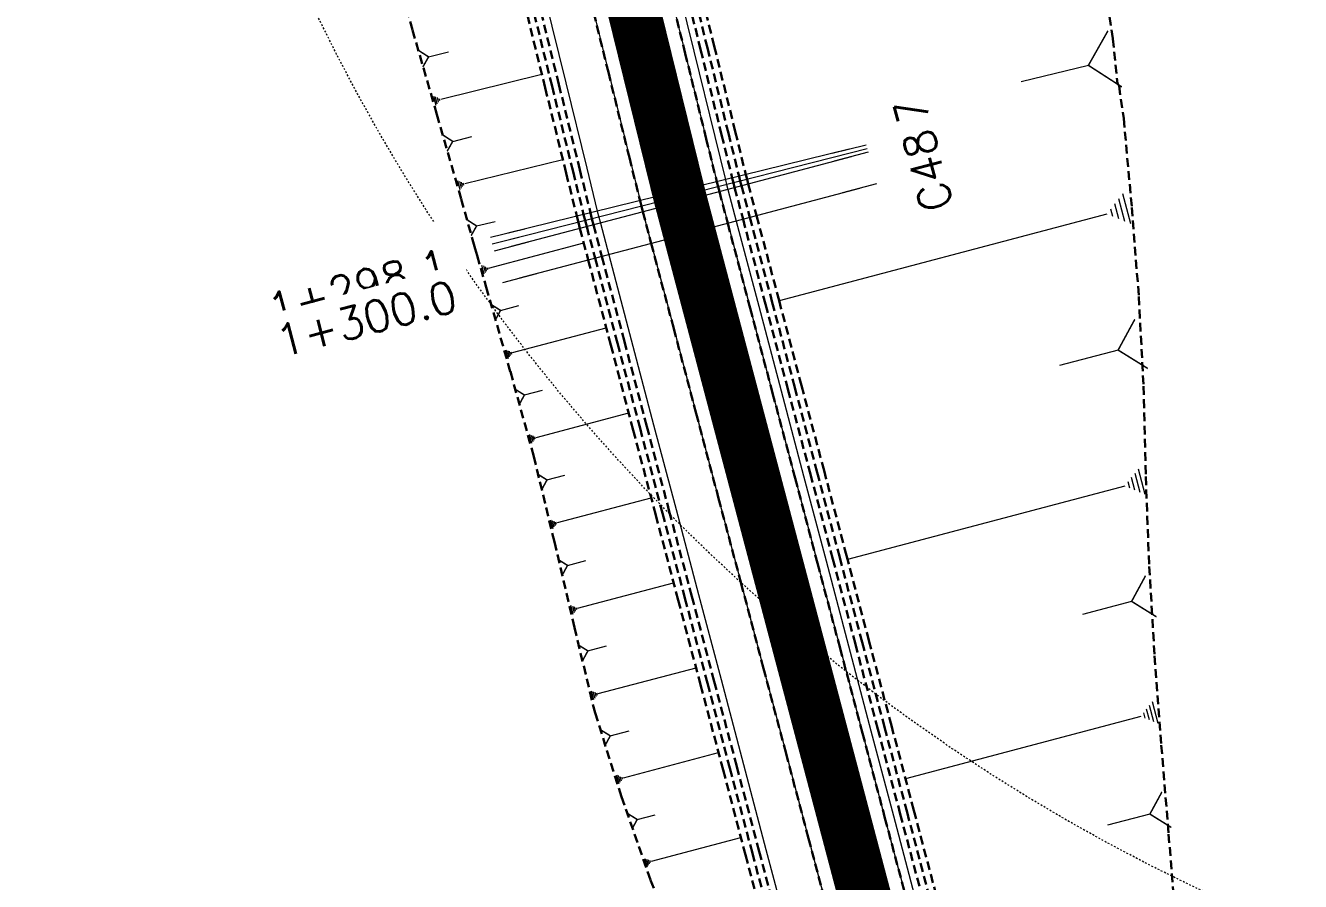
# Model space of a CAD drawing. Header units: metres. Extents: x 544752 to 548977, y 1840603 to 1844608.
# Drawn here: x 545443.6 to 545516.1, y 1843640.9 to 1843689.5 of the extents above; entities that cross this region are included whole.
import ezdxf

# ---------------------------------------------------------------- set-up
doc = ezdxf.new("R2010")
doc.units = ezdxf.units.M
doc.header["$MEASUREMENT"] = 0
for name, pattern in [('ACAD_ISO02W100', [15, 12, -3]), ('Anordnung Grundriss$0$GESTRICHELT', [0.75, 0.5, -0.25]), ('HIDDEN', [0.375, 0.25, -0.125])]:
    doc.linetypes.add(name, pattern=pattern)
doc.layers.add('C-ROAD', color=7, linetype='Continuous')
for name, color, linetype, lineweight in [('C-ROAD-CORR', 5, 'Continuous', 0), ('C-ROAD-SAMP', 150, 'HIDDEN', 0), ('C-ROAD-SAMP-TEXT', 11, 'Continuous', 0), ('C-ROAD-STAN', 11, 'Continuous', 0), ('C-TOPO-FEAT', 94, 'Continuous', 5), ('Đường', 5, 'ACAD_ISO02W100', 5)]:
    doc.layers.add(name, color=color, linetype=linetype, lineweight=lineweight)

# ---------------------------------------------------------------- blocks, each defined once
blk = doc.blocks.new('TB')
at = {"layer": 'Defpoints', "color": 5, "linetype": 'Anordnung Grundriss$0$GESTRICHELT', "lineweight": 5, "ltscale": 0.2}
blk.add_circle((-0.4049538253086098, -1.769394799566726e-07), 105.7280000291212, dxfattribs=at)
blk = doc.blocks.new('STA')
blk.add_circle((0, 0), 0.03600344113496039)
blk = doc.blocks.new('PI')
h = blk.add_hatch(color=256)
h.dxf.hatch_style = 1
h.paths.add_polyline_path([(0.01097384885793593, 0, 1), (-0.01097384885793593, 0, 1)])
at = {"xscale": 0.3048, "yscale": 0.3048, "zscale": 0.3048}
blk.add_blockref('STA', (0, 0), dxfattribs=at)

msp = doc.modelspace()

# ---------------------------------------------------------------- linework, layer by layer
at = {"layer": 'C-ROAD', "color": 3, "linetype": 'Continuous', "lineweight": 13}
for p, q in [((545480.7351465261, 1843680.115316042), (545480.8084396238, 1843679.817521395)), ((545480.8084396238, 1843679.817521395), (545480.88680694, 1843679.521021658))]:
    msp.add_line(p, q, dxfattribs=at)
at = {"layer": 'C-ROAD', "color": 1, "linetype": 'ACAD_ISO02W100', "lineweight": -3, "ltscale": 0.1, "const_width": 3, "flags": 128}
msp.add_lwpolyline([(545480.7351465261, 1843680.115316042, 0.004269034393142473), (545480.88680694, 1843679.521021658)], format="xyb", dxfattribs=at)
at = {"layer": 'C-ROAD-CORR', "color": 160, "linetype": 'Continuous'}
for p, q in [((545466.5256255828, 1843687.760670546, 707.1712053506037), (545467.6535345685, 1843688.038271047, 706.0096371353737)), ((545467.2147981595, 1843685.357835379, 706.8014810139889), (545472.9687539651, 1843686.773996646, 700.8758147945047)), ((545504.0520410795, 1843687.278301215, 720.5956400805715), (545500.2297046962, 1843686.337549336, 716.6592369603991)), ((545466.7998837528, 1843685.534324539, 707.1621935428602), (545466.9291925323, 1843685.008934513, 707.1621935428602)), ((545466.9036123544, 1843685.490202249, 707.0720154106424), (545467.0005939392, 1843685.09615973, 707.0720154106424)), ((545467.0073409561, 1843685.446079959, 706.9818372784246), (545467.071995346, 1843685.183384946, 706.9818372784246)), ((545467.1110695578, 1843685.401957669, 706.8916591462067), (545467.1433967528, 1843685.270610163, 706.8916591462067)), ((545467.8996850989, 1843682.953750233, 706.4361960082704), (545468.992852059, 1843683.222800042, 705.3104065953667)), ((545468.5825596341, 1843680.549078136, 706.0729955760003), (545474.1628057826, 1843681.922486052, 700.3262228832474)), ((545468.1801713296, 1843680.720239156, 706.4228183358491), (545468.3055763283, 1843680.210710449, 706.4228183358491)), ((545468.2807684058, 1843680.677448901, 706.3353626458869), (545468.3748221548, 1843680.295302371, 706.3353626458869)), ((545468.3813654819, 1843680.634658646, 706.2479069559247), (545468.4440679812, 1843680.379894292, 706.2479069559247)), ((545468.481962558, 1843680.591868391, 706.1604512659625), (545468.5133138077, 1843680.464486214, 706.1604512659625)), ((545505.7823808757, 1843678.542195487, 719.086413194551), (545505.5574309346, 1843679.393284965, 719.086413194551)), ((545506.1223148536, 1843678.404406432, 719.3798517694798), (545505.784889942, 1843679.681040648, 719.3798517694798)), ((545506.4622488316, 1843678.266617376, 719.6732903444087), (545506.0123489493, 1843679.968796331, 719.6732903444087)), ((545505.4424468977, 1843678.679984543, 718.7929746196222), (545505.3299719272, 1843679.105529282, 718.7929746196222)), ((545469.2571421921, 1843678.142027618, 705.7183791941645), (545470.3188023218, 1843678.403322978, 704.6250368432761)), ((545469.9380421981, 1843675.744334399, 705.3993980330473), (545475.3524503359, 1843677.175406952, 699.7990601741277)), ((545469.8393107173, 1843675.78435428, 705.4846252445035), (545469.8719782971, 1843675.660757744, 705.4846252445035)), ((545470.619447895, 1843673.339055149, 705.0802935472602), (545471.6558226331, 1843673.612977507, 704.0083299024415)), ((545471.3031815304, 1843670.934441742, 704.7587736404834), (545476.6298723127, 1843672.342329877, 699.249165334133)), ((545470.9146536952, 1843671.091927864, 705.09415951469), (545471.0432070605, 1843670.605551135, 705.09415951469)), ((545471.011785654, 1843671.052556333, 705.0103130461383), (545471.108200678, 1843670.687773787, 705.0103130461383)), ((545471.1089176128, 1843671.013184803, 704.9264665775867), (545471.1731942955, 1843670.769996439, 704.9264665775867)), ((545471.2060495716, 1843670.973813273, 704.842620109035), (545471.238187913, 1843670.852219091, 704.842620109035)), ((545505.7425442514, 1843671.082581827, 716.3011069649284), (545502.3992024092, 1843670.198909111, 712.8429554149711)), ((545471.9759341689, 1843668.52672369, 704.4486419930302), (545472.9970621336, 1843668.7966162, 703.3924486928274)), ((545472.6412354631, 1843666.116898927, 704.1462380446874), (545477.9074156564, 1843667.508793616, 698.699218249059)), ((545472.2571212588, 1843666.272596024, 704.4778139742966), (545472.3842142728, 1843665.791744478, 704.4778139742966)), ((545472.3531498099, 1843666.23367175, 704.3949199918943), (545472.4484695704, 1843665.87303309, 704.3949199918943)), ((545472.449178361, 1843666.194747476, 704.312026009492), (545472.5127248679, 1843665.954321703, 704.312026009492)), ((545472.545206912, 1843666.155823201, 704.2291320270897), (545472.5769801656, 1843666.035610315, 704.2291320270897)), ((545507.2770332752, 1843662.871629762, 714.8520701682629), (545506.8963300865, 1843664.312005681, 714.8520701682629)), ((545473.260762042, 1843663.695253344, 703.891139260514), (545474.2804778912, 1843663.964772621, 702.8364065677216)), ((545506.4140816198, 1843663.221419137, 714.1071510944852), (545506.3189058227, 1843663.581513116, 714.1071510944852)), ((545506.7017321717, 1843663.104822678, 714.3554574524111), (545506.5113805772, 1843663.825010638, 714.3554574524111)), ((545506.9893827235, 1843662.98822622, 714.603763810337), (545506.7038553319, 1843664.068508159, 714.603763810337)), ((545473.849209425, 1843661.2655819, 703.6681587859596), (545479.1848090425, 1843662.675824713, 698.1493357165388)), ((545506.126431068, 1843663.338015595, 713.8588447365593), (545490.3517513378, 1843659.168638146, 697.542465576018)), ((545473.4600317809, 1843661.423331415, 704.0041055895783), (545473.5888001504, 1843660.936141226, 704.0041055895783)), ((545473.5573261919, 1843661.383894037, 703.9201188886736), (545473.6539024691, 1843661.018501394, 703.9201188886736)), ((545473.654620603, 1843661.344456658, 703.836132187769), (545473.7190047877, 1843661.100861563, 703.836132187769)), ((545473.751915014, 1843661.305019279, 703.7521454868643), (545473.7841071064, 1843661.183221732, 703.7521454868643)), ((545474.4290901672, 1843658.833896403, 703.454001805688), (545475.4698272418, 1843659.108971762, 702.3775260224344)), ((545475.0031424137, 1843656.400840603, 703.2458480765731), (545480.461990163, 1843657.84365891, 697.5995445585523)), ((545474.6049750737, 1843656.562234007, 703.5895549856868), (545474.7367178908, 1843656.063790109, 703.5895549856868)), ((545474.7045169087, 1843656.521885656, 703.5036282584084), (545474.8033240215, 1843656.148052733, 703.5036282584084)), ((545474.8040587438, 1843656.481537305, 703.41770153113), (545474.8699301522, 1843656.232315356, 703.41770153113)), ((545474.9036005787, 1843656.441188954, 703.3317748038515), (545474.936536283, 1843656.316577979, 703.3317748038515)), ((545506.5096022032, 1843656.785729259, 711.84737448216), (545503.7093746806, 1843656.04560612, 708.9509876918498)), ((545475.5869844133, 1843653.970091526, 703.027610305664), (545476.6507409718, 1843654.251251124, 701.9273245541192)), ((545476.1775099323, 1843651.540917262, 702.8024881030364), (545481.7393153275, 1843653.010948121, 697.0496913935414)), ((545475.7718328804, 1843651.705354657, 703.152677562295), (545475.9060604583, 1843651.197509763, 703.152677562295)), ((545475.8732521434, 1843651.664245308, 703.0651301974804), (545475.9739228268, 1843651.283361638, 703.0651301974804)), ((545475.9746714064, 1843651.623135959, 702.9775828326657), (545476.0417851952, 1843651.369213512, 702.9775828326657)), ((545476.0760906694, 1843651.582026611, 702.890035467851), (545476.1096475638, 1843651.455065387, 702.890035467851)), ((545507.281889105, 1843650.140215326, 710.1848156174266), (545507.2010987494, 1843650.445882539, 710.1848156174266)), ((545507.5260624246, 1843650.041241956, 710.3955914610593), (545507.3644817135, 1843650.652576382, 710.3955914610593)), ((545507.7702357443, 1843649.942268587, 710.6063673046921), (545507.5278646776, 1843650.859270226, 710.6063673046921)), ((545508.014409064, 1843649.843295218, 710.8171431483248), (545507.6912476417, 1843651.065964069, 710.8171431483248)), ((545507.0377157853, 1843650.239188695, 709.9740397737938), (545493.6473158939, 1843646.699995995, 696.1238161576982)), ((545476.860979785, 1843649.137763896, 702.4810128197531), (545477.9253185547, 1843649.419077376, 701.3801248639163)), ((545477.6080243853, 1843646.752409054, 702.0936311757581), (545483.0157230997, 1843648.181708251, 696.5002331406016)), ((545477.2135878461, 1843646.912290212, 702.4341175743342), (545477.344096242, 1843646.4185167, 702.4341175743342)), ((545477.3121969809, 1843646.872319922, 702.3489959746902), (545477.4100782778, 1843646.501989789, 702.3489959746902)), ((545477.4108061157, 1843646.832349633, 702.2638743750462), (545477.4760603136, 1843646.585462877, 702.2638743750462)), ((545477.5094152505, 1843646.792379343, 702.1787527754021), (545477.5420423495, 1843646.668935966, 702.1787527754021)), ((545478.39133784, 1843644.379298944, 701.6683385918622), (545479.4065074105, 1843644.647616602, 700.6183082960342)), ((545507.5492146678, 1843644.685778577, 708.4445043059583), (545505.1382382379, 1843644.048537699, 705.9507354150954)), ((545479.1997029709, 1843642.014646535, 701.2168601077381), (545484.2901177424, 1843643.360084979, 695.9516414842246)), ((545478.8284090639, 1843642.165147044, 701.5373692714991), (545478.9512601879, 1843641.700344526, 701.5373692714991)), ((545478.9212325406, 1843642.127521917, 701.4572419805588), (545479.0133708837, 1843641.778920028, 701.4572419805588)), ((545479.0140560174, 1843642.089896789, 701.3771146896186), (545479.0754815794, 1843641.857495531, 701.3771146896186)), ((545479.1068794942, 1843642.052271662, 701.2969873986783), (545479.1375922752, 1843641.936071032, 701.2969873986783))]:
    msp.add_line(p, q, dxfattribs=at)
at = {"layer": 'C-ROAD-CORR', "color": 5, "linetype": 'Anordnung Grundriss$0$GESTRICHELT', "lineweight": 30, "extrusion": (-0.6866166635181925, -0.16898981445483, 0.7071067811792413), "const_width": 0.1, "elevation": -685607.005157364}
msp.add_lwpolyline([(-1659894.905050608, 686628.2768295294), (-1659893.258381242, 686626.0812703748), (-1659891.611711876, 686628.2768295293)], dxfattribs=at)
at = {"layer": 'C-ROAD-CORR', "color": 5, "linetype": 'Anordnung Grundriss$0$GESTRICHELT', "lineweight": 30, "extrusion": (-0.6866166635295975, -0.1689898143966187, -0.7071067811820785), "const_width": 0.1, "elevation": -686590.9039279125}
msp.add_lwpolyline([(-1659902.209300111, -685590.1649360962), (-1659902.695205323, -685590.8128097134), (-1659903.181110537, -685590.1649360962)], dxfattribs=at)
at = {"layer": 'C-ROAD-CORR', "color": 5, "linetype": 'Anordnung Grundriss$0$GESTRICHELT', "lineweight": 30, "extrusion": (-0.6866166634778813, -0.1689898145154943, -0.7071067812038865), "const_width": 0.1, "elevation": -686590.5155203869}
msp.add_lwpolyline([(-1659897.228080132, -685590.8359869727), (-1659897.699018417, -685591.4639046876), (-1659898.169956703, -685590.8359869729)], dxfattribs=at)
at = {"layer": 'C-ROAD-CORR', "color": 5, "linetype": 'Anordnung Grundriss$0$GESTRICHELT', "lineweight": 30, "extrusion": (-0.6836310248998869, -0.1806892961850451, -0.7071067812137594), "const_width": 0.1, "elevation": -706531.2437118149}
msp.add_lwpolyline([(-1643077.546299448, -705533.5117564815), (-1643077.994721431, -705534.1096524595), (-1643078.443143415, -705533.5117564816)], dxfattribs=at)
at = {"layer": 'C-ROAD-CORR', "color": 5, "linetype": 'Anordnung Grundriss$0$GESTRICHELT', "lineweight": 30, "extrusion": (-0.6836310249170194, -0.1806892962424231, 0.7071067811825336), "const_width": 0.1, "elevation": -705549.7789177594}
msp.add_lwpolyline([(-1643068.284579188, 706564.7104606146), (-1643066.837971193, 706562.7816499564), (-1643065.391363199, 706564.7104606148)], dxfattribs=at)
at = {"layer": 'C-ROAD-CORR', "color": 5, "linetype": 'Anordnung Grundriss$0$GESTRICHELT', "lineweight": 30, "extrusion": (-0.6836310249665496, -0.1806892962006271, -0.7071067811453282), "const_width": 0.1, "elevation": -706530.8549310777}
msp.add_lwpolyline([(-1643072.553708563, -705534.0249253159), (-1643072.995533524, -705534.6140252629), (-1643073.437358484, -705534.024925316)], dxfattribs=at)
at = {"layer": 'C-ROAD-CORR', "color": 5, "linetype": 'Anordnung Grundriss$0$GESTRICHELT', "lineweight": 30, "extrusion": (-0.6836310249759548, -0.180689296134476, -0.707106781153139), "const_width": 0.1, "elevation": -706530.4659535099}
msp.add_lwpolyline([(-1643067.555030198, -705534.4252059363), (-1643067.996244159, -705535.0134912182), (-1643068.437458121, -705534.4252059363)], dxfattribs=at)
at = {"layer": 'C-ROAD-CORR', "color": 5, "linetype": 'Anordnung Grundriss$0$GESTRICHELT', "lineweight": 30, "extrusion": (-0.6836310249043185, -0.1806892961683904, -0.7071067812137307), "const_width": 0.1, "elevation": -706530.0771843345}
msp.add_lwpolyline([(-1643062.54735464, -705534.6426361008), (-1643062.997664134, -705535.2430487591), (-1643063.447973628, -705534.6426361008)], dxfattribs=at)
at = {"layer": 'C-ROAD-CORR', "color": 5, "linetype": 'Anordnung Grundriss$0$GESTRICHELT', "lineweight": 30, "extrusion": (-0.6836310248925382, -0.1806892962659235, 0.707106781200197), "const_width": 0.1, "elevation": -705550.8693085443}
msp.add_lwpolyline([(-1643054.031332108, 706559.1890291724), (-1643052.81972058, 706557.5735471346), (-1643051.608109052, 706559.1890291724)], dxfattribs=at)
at = {"layer": 'C-ROAD-CORR', "color": 5, "linetype": 'Anordnung Grundriss$0$GESTRICHELT', "lineweight": 30, "extrusion": (-0.6836310249539006, -0.1806892962100076, -0.7071067811551601), "const_width": 0.1, "elevation": -706529.6885186959}
msp.add_lwpolyline([(-1643057.539147233, -705534.8435819482), (-1643057.999416871, -705535.4572747996), (-1643058.45968651, -705534.8435819482)], dxfattribs=at)
at = {"layer": 'C-ROAD-CORR', "color": 5, "linetype": 'Anordnung Grundriss$0$GESTRICHELT', "lineweight": 30, "extrusion": (-0.6836310248519638, -0.1806892963000633, -0.7071067812307005), "const_width": 0.1, "elevation": -706529.29991927}
msp.add_lwpolyline([(-1643052.541291771, -705535.2278030674), (-1643053.001813323, -705535.8418318032), (-1643053.462334873, -705535.2278030673)], dxfattribs=at)
at = {"layer": 'C-ROAD-CORR', "color": 5, "linetype": 'Anordnung Grundriss$0$GESTRICHELT', "lineweight": 30, "extrusion": (-0.6836310249219054, -0.1806892962281988, 0.7071067811814448), "const_width": 0.1, "elevation": -705551.7998273646}
msp.add_lwpolyline([(-1643041.899080677, 706555.0825621563), (-1643040.855891575, 706553.6916433529), (-1643039.812702472, 706555.0825621563)], dxfattribs=at)
at = {"layer": 'C-ROAD-CORR', "color": 5, "linetype": 'Anordnung Grundriss$0$GESTRICHELT', "lineweight": 30, "extrusion": (-0.6836310249124193, -0.1806892962643282, -0.7071067811813836), "const_width": 0.1, "elevation": -706528.9116354348}
msp.add_lwpolyline([(-1643047.571094499, -705536.0170819142), (-1643048.010341362, -705536.602744398), (-1643048.449588225, -705536.0170819142)], dxfattribs=at)
at = {"layer": 'C-ROAD-CORR', "color": 1, "linetype": 'Anordnung Grundriss$0$GESTRICHELT', "lineweight": 30}
for points in [[(545504.6693316743, 1843693.754157544, 723.4181677046147), (545505.4371637838, 1843688.79392532, 722.4283156053674), (545505.707929172, 1843686.261607167, 721.8084408046219), (545505.7500255826, 1843686.182466704, 721.7962986193684), (545505.7930790625, 1843686.103953997, 721.7844969968429), (545506.0601303127, 1843684.247558435, 721.3633809574611), (545506.5206114396, 1843679.197568353, 719.9681338392384), (545506.9193609444, 1843674.131262097, 718.5090352468654), (545507.1871953874, 1843669.030353914, 716.9145259951996), (545507.3177158965, 1843663.893152531, 715.1779874757818), (545507.512048314, 1843658.772817159, 713.5074521532391), (545507.81820463, 1843653.682037762, 711.952580740083), (545508.1991470197, 1843648.611024939, 710.4750635398099), (545508.6138002891, 1843643.548922179, 709.0324148443623), (545509.0227718357, 1843638.485317692, 707.583889316894)], [(545471.9645644564, 1843690.854084267, 701.3380178775235), (545473.1595028938, 1843685.998971279, 700.7880178775274), (545474.3544413312, 1843681.14385829, 700.2380178775313), (545474.9575620699, 1843678.693339301, 699.9604166255663), (545475.0444750439, 1843678.346591704, 699.926682482558), (545475.1343453508, 1843678.000598801, 699.8929483395498), (545475.610404875, 1843676.199445843, 699.6880178775353), (545476.8880711416, 1843671.365444507, 699.1380178775393), (545478.1657374082, 1843666.531443172, 698.5880178775432), (545479.4434036748, 1843661.697441836, 698.0380178775472), (545480.7210699414, 1843656.863440501, 697.4880178775511), (545481.998736208, 1843652.029439165, 696.938017877555), (545483.2764024746, 1843647.19543783, 696.3880178775589), (545484.5540687412, 1843642.361436495, 695.838017877563), (545485.8317350078, 1843637.527435159, 695.2880178775669)]]:
    msp.add_polyline3d(points, dxfattribs=at)
at = {"layer": 'C-ROAD-CORR', "color": 11, "linetype": 'Anordnung Grundriss$0$GESTRICHELT', "lineweight": 30}
msp.add_polyline3d([(545504.6693316743, 1843693.754157544, 723.4181677046147), (545505.4371637838, 1843688.79392532, 722.4283156053674), (545505.707929172, 1843686.261607167, 721.8084408046219), (545505.7500255826, 1843686.182466704, 721.7962986193684), (545505.7930790625, 1843686.103953997, 721.7844969968429), (545506.0601303127, 1843684.247558435, 721.3633809574611), (545506.5206114396, 1843679.197568353, 719.9681338392384), (545506.9193609444, 1843674.131262097, 718.5090352468654), (545507.1871953874, 1843669.030353914, 716.9145259951996), (545507.3177158965, 1843663.893152531, 715.1779874757818), (545507.512048314, 1843658.772817159, 713.5074521532391), (545507.81820463, 1843653.682037762, 711.952580740083), (545508.1991470197, 1843648.611024939, 710.4750635398099), (545508.6138002891, 1843643.548922179, 709.0324148443623), (545509.0227718357, 1843638.485317692, 707.583889316894)], dxfattribs=at)
at = {"layer": 'C-ROAD-CORR', "color": 5, "linetype": 'Anordnung Grundriss$0$GESTRICHELT', "lineweight": 30}
msp.add_polyline3d([(545475.5573480679, 1843691.738338711, 701.4380178775235), (545476.7522865053, 1843686.883225722, 700.8880178775274), (545477.9472249427, 1843682.028112734, 700.3380178775313), (545478.5503456814, 1843679.577593745, 700.0604166255663), (545478.6295780159, 1843679.261488791, 700.026682482558), (545478.711506339, 1843678.946071838, 699.9929483395498), (545479.1875658632, 1843677.14491888, 699.7880178775354), (545480.4652321298, 1843672.310917544, 699.2380178775393), (545481.7428983964, 1843667.476916209, 698.6880178775432), (545483.020564663, 1843662.642914874, 698.1380178775472), (545484.2982309296, 1843657.808913538, 697.5880178775511), (545485.5758971962, 1843652.974912203, 697.038017877555), (545486.8535634628, 1843648.140910867, 696.488017877559), (545488.1312297294, 1843643.306909532, 695.938017877563), (545489.408895996, 1843638.472908196, 695.3880178775669)], dxfattribs=at)
at = {"layer": 'C-ROAD-CORR', "color": 160, "linetype": 'Anordnung Grundriss$0$GESTRICHELT', "lineweight": 30}
msp.add_polyline3d([(545475.5573480679, 1843691.738338711, 701.2880178775235), (545476.7522865053, 1843686.883225722, 700.7380178775275), (545477.9472249427, 1843682.028112734, 700.1880178775314), (545478.5503456814, 1843679.577593745, 699.9104166255663), (545478.6295780159, 1843679.261488791, 699.8766824825581), (545478.711506339, 1843678.946071838, 699.8429483395498), (545479.1875658632, 1843677.14491888, 699.6380178775354), (545480.4652321298, 1843672.310917544, 699.0880178775393), (545481.7428983964, 1843667.476916209, 698.5380178775432), (545483.020564663, 1843662.642914874, 697.9880178775472), (545484.2982309296, 1843657.808913538, 697.4380178775511), (545485.5758971962, 1843652.974912203, 696.8880178775551), (545486.8535634628, 1843648.140910867, 696.338017877559), (545488.1312297294, 1843643.306909532, 695.788017877563), (545489.408895996, 1843638.472908196, 695.2380178775669)], dxfattribs=at)
at = {"layer": 'C-ROAD-CORR', "color": 150, "linetype": 'Anordnung Grundriss$0$GESTRICHELT', "lineweight": 30}
msp.add_polyline3d([(545477.7421489126, 1843692.276061008, 701.5055178775235), (545478.9370873501, 1843687.420948019, 700.9555178775274), (545480.1320257875, 1843682.565835031, 700.4055178775313), (545480.7351465261, 1843680.115316042, 700.1279166255663), (545480.8097082016, 1843679.817845128, 700.094182482558), (545480.88680694, 1843679.521021658, 700.0604483395498), (545481.3628664642, 1843677.7198687, 699.8555178775354), (545482.6405327307, 1843672.885867364, 699.3055178775393), (545483.9181989974, 1843668.051866029, 698.7555178775432), (545485.1958652639, 1843663.217864694, 698.2055178775472), (545486.4735315306, 1843658.383863358, 697.6555178775511), (545487.7511977971, 1843653.549862023, 697.105517877555), (545489.0288640638, 1843648.715860687, 696.5555178775589), (545490.3065303303, 1843643.881859352, 696.005517877563), (545491.584196597, 1843639.047858016, 695.4555178775669)], dxfattribs=at)
msp.add_polyline3d([(545477.7421489126, 1843692.276061008, 701.5055178775235), (545478.9370873501, 1843687.420948019, 700.9555178775274), (545480.1320257875, 1843682.565835031, 700.4055178775313), (545480.7351465261, 1843680.115316042, 700.1279166255663), (545480.8097082016, 1843679.817845128, 700.094182482558), (545480.88680694, 1843679.521021658, 700.0604483395498), (545481.3628664642, 1843677.7198687, 699.8555178775354), (545482.6405327307, 1843672.885867364, 699.3055178775393), (545483.9181989974, 1843668.051866029, 698.7555178775432), (545485.1958652639, 1843663.217864694, 698.2055178775472), (545486.4735315306, 1843658.383863358, 697.6555178775511), (545487.7511977971, 1843653.549862023, 697.105517877555), (545489.0288640638, 1843648.715860687, 696.5555178775589), (545490.3065303303, 1843643.881859352, 696.005517877563), (545491.584196597, 1843639.047858016, 695.4555178775669)], dxfattribs=at)
at = {"layer": 'C-ROAD-CORR', "color": 92, "linetype": 'Anordnung Grundriss$0$GESTRICHELT', "lineweight": 30}
for points in [[(545472.7413825345, 1843691.045274417, 700.9380178775235), (545473.9363209719, 1843686.190161428, 700.3880178775274), (545475.1312594094, 1843681.33504844, 699.8380178775313), (545475.734380148, 1843678.884529451, 699.5604166255663), (545475.8196324433, 1843678.544407291, 699.526682482558), (545475.9077855644, 1843678.205025404, 699.4929483395498), (545476.3838450887, 1843676.403872445, 699.2880178775354), (545477.6615113552, 1843671.56987111, 698.7380178775393), (545478.9391776219, 1843666.735869775, 698.1880178775432), (545480.2168438884, 1843661.901868439, 697.6380178775472), (545481.494510155, 1843657.067867104, 697.0880178775511), (545482.7721764216, 1843652.233865768, 696.538017877555), (545484.0498426883, 1843647.399864433, 695.988017877559), (545485.3275089548, 1843642.565863097, 695.438017877563), (545486.6051752215, 1843637.731861762, 694.8880178775669)], [(545472.3529734955, 1843690.949679342, 700.9380178775235), (545473.5479119329, 1843686.094566353, 700.3880178775274), (545474.7428503704, 1843681.239453365, 699.8380178775313), (545475.345971109, 1843678.788934376, 699.5604166255663), (545475.4320537436, 1843678.445499497, 699.526682482558), (545475.5210654576, 1843678.102812102, 699.4929483395498), (545475.9971249818, 1843676.301659144, 699.2880178775354), (545477.2747912484, 1843671.467657808, 698.7380178775393), (545478.552457515, 1843666.633656473, 698.1880178775432), (545479.8301237816, 1843661.799655138, 697.6380178775472), (545481.1077900482, 1843656.965653802, 697.0880178775511), (545482.3854563148, 1843652.131652467, 696.538017877555), (545483.6631225814, 1843647.297651131, 695.988017877559), (545484.940788848, 1843642.463649796, 695.438017877563), (545486.2184551146, 1843637.62964846, 694.8880178775669)]]:
    msp.add_polyline3d(points, dxfattribs=at)
at = {"layer": 'C-ROAD-SAMP', "color": 1, "linetype": 'Continuous', "lineweight": 13}
for points in [[(545490.445372503, 1843682.505192916), (545480.7351465261, 1843680.115316042), (545471.0249205492, 1843677.725439167)], [(545490.4991756933, 1843682.290539959), (545480.8097082014, 1843679.817845128), (545471.1202407096, 1843677.345150298)], [(545490.5548096106, 1843682.076354192), (545480.8868069397, 1843679.521021658), (545471.2188042689, 1843676.965689125)], [(545491.030869135, 1843680.275201234), (545481.3628664642, 1843677.7198687), (545471.6948637933, 1843675.164536167)]]:
    msp.add_lwpolyline(points, dxfattribs=at)
at = {"layer": 'C-ROAD-SAMP-TEXT', "color": 4, "linetype": 'Continuous', "lineweight": 9}
for p, q in [((545491.4163951008, 1843682.744180604), (545489.4743499054, 1843682.266205229)), ((545491.4681224425, 1843682.537809442), (545489.5302289441, 1843682.043270476)), ((545491.5216098777, 1843682.331887445), (545489.5880093435, 1843681.820820938))]:
    msp.add_line(p, q, dxfattribs=at)
at = {"layer": 'C-ROAD-SAMP-TEXT', "color": 1, "linetype": 'Continuous', "lineweight": -3}
for p, q in [((545479.7641239284, 1843679.876328354), (545481.7061691238, 1843680.354303729)), ((545479.8407614522, 1843679.570575645), (545481.7786549506, 1843680.065114611)), ((545479.9200066726, 1843679.265488405), (545481.8536072068, 1843679.776554912)), ((545480.3960661971, 1843677.464335447), (545482.3296667313, 1843677.975401954))]:
    msp.add_line(p, q, dxfattribs=at)
at = {"layer": 'C-ROAD-SAMP-TEXT', "color": 4, "linetype": 'Continuous', "lineweight": 5}
for p, q in [((545471.995943147, 1843677.964426854), (545470.0538979516, 1843677.486451479)), ((545472.0891874589, 1843677.592419781), (545470.1512939605, 1843677.097880815)), ((545472.185604536, 1843677.221222378), (545470.2520040018, 1843676.710155872)), ((545472.6616640604, 1843675.42006942), (545470.7280635262, 1843674.909002914))]:
    msp.add_line(p, q, dxfattribs=at)
at = {"layer": 'C-TOPO-FEAT', "color": 94, "linetype": 'Continuous', "lineweight": 0, "ltscale": 2}
for points in [[(545475.5573480679, 1843691.738338711, 700.9880178775235), (545476.7522865053, 1843686.883225722, 700.4380178775274), (545477.9472249427, 1843682.028112734, 699.8880178775313), (545478.5503456814, 1843679.577593745, 699.6104166255662), (545478.6295780159, 1843679.261488791, 699.576682482558), (545478.711506339, 1843678.946071838, 699.5429483395498), (545479.1875658632, 1843677.14491888, 699.3380178775353), (545480.4652321298, 1843672.310917544, 698.7880178775392), (545481.7428983964, 1843667.476916209, 698.2380178775431), (545483.020564663, 1843662.642914874, 697.6880178775472), (545484.2982309296, 1843657.808913538, 697.1380178775511), (545485.5758971962, 1843652.974912203, 696.588017877555), (545486.8535634628, 1843648.140910867, 696.0380178775589), (545488.1312297294, 1843643.306909532, 695.4880178775629), (545489.408895996, 1843638.472908196, 694.9380178775668)], [(545477.7421489126, 1843692.276061008, 701.3555178775235), (545478.9370873501, 1843687.420948019, 700.8055178775274), (545480.1320257875, 1843682.565835031, 700.2555178775314), (545480.7351465261, 1843680.115316042, 699.9779166255663), (545480.8097082016, 1843679.817845128, 699.9441824825581), (545480.88680694, 1843679.521021658, 699.9104483395498), (545481.3628664642, 1843677.7198687, 699.7055178775354), (545482.6405327307, 1843672.885867364, 699.1555178775393), (545483.9181989974, 1843668.051866029, 698.6055178775432), (545485.1958652639, 1843663.217864694, 698.0555178775472), (545486.4735315306, 1843658.383863358, 697.5055178775511), (545487.7511977971, 1843653.549862023, 696.955517877555), (545489.0288640638, 1843648.715860687, 696.405517877559), (545490.3065303303, 1843643.881859352, 695.855517877563), (545491.584196597, 1843639.047858016, 695.3055178775669)], [(545477.7421489126, 1843692.276061008, 701.3555178775235), (545478.9370873501, 1843687.420948019, 700.8055178775274), (545480.1320257875, 1843682.565835031, 700.2555178775314), (545480.7351465261, 1843680.115316042, 699.9779166255663), (545480.8097082016, 1843679.817845128, 699.9441824825581), (545480.88680694, 1843679.521021658, 699.9104483395498), (545481.3628664642, 1843677.7198687, 699.7055178775354), (545482.6405327307, 1843672.885867364, 699.1555178775393), (545483.9181989974, 1843668.051866029, 698.6055178775432), (545485.1958652639, 1843663.217864694, 698.0555178775472), (545486.4735315306, 1843658.383863358, 697.5055178775511), (545487.7511977971, 1843653.549862023, 696.955517877555), (545489.0288640638, 1843648.715860687, 696.405517877559), (545490.3065303303, 1843643.881859352, 695.855517877563), (545491.584196597, 1843639.047858016, 695.3055178775669)], [(545477.7421489126, 1843692.276061008, 701.0555178775235), (545478.9370873501, 1843687.420948019, 700.5055178775274), (545480.1320257875, 1843682.565835031, 699.9555178775313), (545480.7351465261, 1843680.115316042, 699.6779166255662), (545480.8097082016, 1843679.817845128, 699.644182482558), (545480.88680694, 1843679.521021658, 699.6104483395497), (545481.3628664642, 1843677.7198687, 699.4055178775353), (545482.6405327307, 1843672.885867364, 698.8555178775392), (545483.9181989974, 1843668.051866029, 698.3055178775431), (545485.1958652639, 1843663.217864694, 697.7555178775472), (545486.4735315306, 1843658.383863358, 697.2055178775511), (545487.7511977971, 1843653.549862023, 696.655517877555), (545489.0288640638, 1843648.715860687, 696.1055178775589), (545490.3065303303, 1843643.881859352, 695.5555178775629), (545491.584196597, 1843639.047858016, 695.0055178775668)], [(545477.7421489126, 1843692.276061008, 701.0555178775235), (545478.9370873501, 1843687.420948019, 700.5055178775274), (545480.1320257875, 1843682.565835031, 699.9555178775313), (545480.7351465261, 1843680.115316042, 699.6779166255662), (545480.8097082016, 1843679.817845128, 699.644182482558), (545480.88680694, 1843679.521021658, 699.6104483395497), (545481.3628664642, 1843677.7198687, 699.4055178775353), (545482.6405327307, 1843672.885867364, 698.8555178775392), (545483.9181989974, 1843668.051866029, 698.3055178775431), (545485.1958652639, 1843663.217864694, 697.7555178775472), (545486.4735315306, 1843658.383863358, 697.2055178775511), (545487.7511977971, 1843653.549862023, 696.655517877555), (545489.0288640638, 1843648.715860687, 696.1055178775589), (545490.3065303303, 1843643.881859352, 695.5555178775629), (545491.584196597, 1843639.047858016, 695.0055178775668)], [(545473.1297915736, 1843691.140869492, 701.3380178775235), (545474.324730011, 1843686.285756503, 700.7880178775274), (545475.5196684485, 1843681.430643515, 700.2380178775313), (545476.1227891871, 1843678.980124526, 699.9604166255663), (545476.207211143, 1843678.643315084, 699.926682482558), (545476.2945056712, 1843678.307238705, 699.8929483395498), (545476.7705651955, 1843676.506085747, 699.6880178775353), (545478.048231462, 1843671.672084411, 699.1380178775393), (545479.3258977287, 1843666.838083076, 698.5880178775432), (545480.6035639952, 1843662.00408174, 698.0380178775472), (545481.8812302619, 1843657.170080405, 697.4880178775511), (545483.1588965284, 1843652.336079069, 696.938017877555), (545484.4365627951, 1843647.502077734, 696.3880178775589), (545485.7142290616, 1843642.668076399, 695.838017877563), (545486.9918953283, 1843637.834075063, 695.2880178775669)]]:
    msp.add_polyline3d(points, dxfattribs=at)

# ---------------------------------------------------------------- block references
at = {"layer": 'C-ROAD-STAN', "color": 3, "linetype": 'Continuous', "lineweight": -3, "xscale": 45.56286554269575, "yscale": 45.56286554269575, "zscale": 45.56286554269575, "rotation": 334.5}
msp.add_blockref('PI', (545480.808439623, 1843679.817521398), dxfattribs=at)
at = {"layer": 'Đường', "rotation": 340.3922441258827}
msp.add_blockref('TB', (545555.8292185961, 1843735.92075559), dxfattribs=at)

# ---------------------------------------------------------------- next in the draw order: texts
at = {"layer": 'C-ROAD-SAMP-TEXT', "color": 1, "linetype": 'Continuous', "lineweight": 13, "insert": (545494.3294628938, 1843683.461143666), "char_height": 1.8, "width": 4.761428571428572, "attachment_point": 5, "rotation": 103.82680057055728, "bg_fill": 3, "box_fill_scale": 1.416666666666667, "bg_fill_color": 256, "bg_fill_true_color": 13158600, "bg_fill_transparency": 0}
msp.add_mtext('{\\Fsimplex.shx|c0;C45}', dxfattribs=at)
at = {"layer": 'C-ROAD-SAMP-TEXT', "color": 1, "linetype": 'Continuous', "lineweight": -3, "insert": (545462.28571717, 1843675.574549979), "char_height": 1.8, "width": 10.908, "attachment_point": 5, "rotation": 13.826800570557284, "bg_fill": 3, "box_fill_scale": 1.416666666666667, "bg_fill_color": 256, "bg_fill_true_color": 13158600, "bg_fill_transparency": 0}
msp.add_mtext('{\\Fsimplex.shx|c0;1+297.5}', dxfattribs=at)

# ---------------------------------------------------------------- next in the draw order: linework, layer by layer
at = {"layer": 'C-ROAD', "color": 1, "linetype": 'ACAD_ISO02W100', "lineweight": 60, "ltscale": 0.1, "const_width": 3, "flags": 128}
msp.add_lwpolyline([(545445.1017933292, 1843824.895959551), (545480.7351465261, 1843680.115316042)], dxfattribs=at)

# ---------------------------------------------------------------- next in the draw order: texts
at = {"layer": 'C-ROAD-SAMP-TEXT', "color": 1, "linetype": 'Continuous', "lineweight": 13, "insert": (545494.3749626899, 1843683.279617891), "char_height": 1.8, "width": 4.674857142857143, "attachment_point": 5, "rotation": 104.31599288771349, "bg_fill": 3, "box_fill_scale": 1.416666666666667, "bg_fill_color": 256, "bg_fill_true_color": 13158600, "bg_fill_transparency": 0}
msp.add_mtext('{\\Fsimplex.shx|c0;C46}', dxfattribs=at)
at = {"layer": 'C-ROAD-SAMP-TEXT', "color": 1, "linetype": 'Continuous', "lineweight": -3, "insert": (545462.399719967, 1843675.11972495), "char_height": 1.8, "width": 10.908, "attachment_point": 5, "rotation": 14.315992887713483, "bg_fill": 3, "box_fill_scale": 1.416666666666667, "bg_fill_color": 256, "bg_fill_true_color": 13158600, "bg_fill_transparency": 0}
msp.add_mtext('{\\Fsimplex.shx|c0;1+297.8}', dxfattribs=at)

# ---------------------------------------------------------------- next in the draw order: texts
at = {"layer": 'C-ROAD-SAMP-TEXT', "color": 1, "linetype": 'Continuous', "lineweight": 13, "insert": (545494.4220106789, 1843683.098487205), "char_height": 1.8, "width": 4.761428571428572, "attachment_point": 5, "rotation": 104.80518520438851, "bg_fill": 3, "box_fill_scale": 1.416666666666667, "bg_fill_color": 256, "bg_fill_true_color": 13158600, "bg_fill_transparency": 0}
msp.add_mtext('{\\Fsimplex.shx|c0;C47}', dxfattribs=at)
at = {"layer": 'C-ROAD-SAMP-TEXT', "color": 1, "linetype": 'Continuous', "lineweight": -3, "insert": (545462.5176018651, 1843674.665889845), "char_height": 1.8, "width": 10.12885714285714, "attachment_point": 5, "rotation": 14.805185204388504, "bg_fill": 3, "box_fill_scale": 1.416666666666667, "bg_fill_color": 256, "bg_fill_true_color": 13158600, "bg_fill_transparency": 0}
msp.add_mtext('{\\Fsimplex.shx|c0;1+298.1}', dxfattribs=at)

# ---------------------------------------------------------------- next in the draw order: linework, layer by layer
at = {"layer": 'C-ROAD-CORR', "color": 5, "linetype": 'Anordnung Grundriss$0$GESTRICHELT', "lineweight": 30, "extrusion": (-0.6866166635510844, -0.1689898144323274, -0.7071067811526804), "const_width": 0.1, "elevation": -686590.1267543584}
msp.add_lwpolyline([(-1659892.245081225, -685591.4803654487), (-1659892.702446312, -685592.0901855651), (-1659893.159811399, -685591.4803654487)], dxfattribs=at)
at = {"layer": 'C-ROAD-SAMP-TEXT', "color": 4, "linetype": 'Continuous', "lineweight": 9}
msp.add_line((545491.9976694022, 1843680.530734487), (545490.0640688679, 1843680.01966798), dxfattribs=at)

# ---------------------------------------------------------------- next in the draw order: texts
at = {"layer": 'C-ROAD-SAMP-TEXT', "color": 1, "linetype": 'Continuous', "lineweight": 13, "insert": (545494.8980702034, 1843681.297334247), "char_height": 1.8, "width": 4.761428571428572, "attachment_point": 5, "rotation": 104.80518520438851, "bg_fill": 3, "box_fill_scale": 1.416666666666667, "bg_fill_color": 256, "bg_fill_true_color": 13158600, "bg_fill_transparency": 0}
msp.add_mtext('{\\Fsimplex.shx|c0;C48}', dxfattribs=at)
at = {"layer": 'C-ROAD-SAMP-TEXT', "color": 1, "linetype": 'Continuous', "lineweight": -3, "insert": (545462.9936613896, 1843672.864736887), "char_height": 1.8, "width": 10.908, "attachment_point": 5, "rotation": 14.805185204388504, "bg_fill": 3, "box_fill_scale": 1.416666666666667, "bg_fill_color": 256, "bg_fill_true_color": 13158600, "bg_fill_transparency": 0}
msp.add_mtext('{\\Fsimplex.shx|c0;1+300.0}', dxfattribs=at)

# ---------------------------------------------------------------- next in the draw order: linework, layer by layer
at = {"layer": 'C-ROAD', "color": 1, "linetype": 'ACAD_ISO02W100', "lineweight": 60, "ltscale": 0.1, "const_width": 3, "flags": 128}
msp.add_lwpolyline([(545480.88680694, 1843679.521021658), (545507.3180593282, 1843579.51939159)], dxfattribs=at)
at = {"layer": 'C-ROAD-CORR', "color": 160, "linetype": 'Continuous'}
for p, q in [((545505.1025129198, 1843678.817773599, 718.4995360446934), (545486.4606240102, 1843673.890569208, 699.2174882999128)), ((545469.5431162748, 1843675.904413925, 705.740306878872), (545469.6737865945, 1843675.41002778, 705.740306878872)), ((545469.6418477556, 1843675.864394044, 705.6550796674159), (545469.7398504954, 1843675.493604435, 705.6550796674159)), ((545469.7405792364, 1843675.824374162, 705.5698524559597), (545469.8059143963, 1843675.57718109, 705.5698524559597))]:
    msp.add_line(p, q, dxfattribs=at)
at = {"layer": 'C-ROAD-CORR', "color": 11, "linetype": 'Anordnung Grundriss$0$GESTRICHELT', "lineweight": 30}
msp.add_polyline3d([(545464.3212590314, 1843694.122127791, 708.528818001736), (545465.6058839813, 1843689.28908841, 707.8864550509999), (545466.9994251761, 1843684.482855452, 707.131925560445), (545468.379236497, 1843679.673243302, 706.3915356725269), (545469.0622524216, 1843677.242388084, 706.0316549904159), (545469.1765528248, 1843676.849132638, 705.9826625702932), (545469.2935325205, 1843676.456823985, 705.9343335449823), (545469.8010584856, 1843674.663987865, 705.6968560906869), (545471.1756546141, 1843669.855605889, 705.0465976761524), (545472.5103849489, 1843665.036687055, 704.4375740390391), (545473.6799286506, 1843660.174108038, 703.9994095117662), (545474.8186846367, 1843655.303391574, 703.5930899442599), (545475.9926763716, 1843650.441988208, 703.1503246391603), (545477.5051287076, 1843645.67004276, 702.357476061885), (545479.152746151, 1843640.93382256, 701.4248208337355), (545480.9218311874, 1843636.229707242, 700.3665268389759)], dxfattribs=at)
at = {"layer": 'C-ROAD-CORR', "color": 1, "linetype": 'Anordnung Grundriss$0$GESTRICHELT', "lineweight": 30}
for points in [[(545464.3212590314, 1843694.122127791, 708.528818001736), (545465.6058839813, 1843689.28908841, 707.8864550509999), (545466.9994251761, 1843684.482855452, 707.131925560445), (545468.379236497, 1843679.673243302, 706.3915356725269), (545469.0622524216, 1843677.242388084, 706.0316549904159), (545469.1765528248, 1843676.849132638, 705.9826625702932), (545469.2935325205, 1843676.456823985, 705.9343335449823), (545469.8010584856, 1843674.663987865, 705.6968560906869), (545471.1756546141, 1843669.855605889, 705.0465976761524), (545472.5103849489, 1843665.036687055, 704.4375740390391), (545473.6799286506, 1843660.174108038, 703.9994095117662), (545474.8186846367, 1843655.303391574, 703.5930899442599), (545475.9926763716, 1843650.441988208, 703.1503246391603), (545477.5051287076, 1843645.67004276, 702.357476061885), (545479.152746151, 1843640.93382256, 701.4248208337355), (545480.9218311874, 1843636.229707242, 700.3665268389759)], [(545481.5776881735, 1843693.220062373, 701.4180178775235), (545482.7726266109, 1843688.364949385, 700.8680178775274), (545483.9675650484, 1843683.509836396, 700.3180178775314), (545484.570685787, 1843681.059317407, 700.0404166255663), (545484.6370478609, 1843680.794559586, 700.0066824825581), (545484.7056679949, 1843680.530378009, 699.9729483395498), (545485.1817275191, 1843678.729225051, 699.7680178775354), (545486.4593937857, 1843673.895223715, 699.2180178775393), (545487.7370600523, 1843669.06122238, 698.6680178775432), (545489.0147263189, 1843664.227221044, 698.1180178775472), (545490.2923925855, 1843659.393219709, 697.5680178775511), (545491.5700588521, 1843654.559218373, 697.018017877555), (545492.8477251187, 1843649.725217038, 696.468017877559), (545494.1253913853, 1843644.891215703, 695.918017877563), (545495.403057652, 1843640.057214367, 695.3680178775669)]]:
    msp.add_polyline3d(points, dxfattribs=at)
at = {"layer": 'C-ROAD-CORR', "color": 5, "linetype": 'Anordnung Grundriss$0$GESTRICHELT', "lineweight": 30}
msp.add_polyline3d([(545479.9269497574, 1843692.813783304, 701.4380178775235), (545481.1218881948, 1843687.958670316, 700.8880178775274), (545482.3168266322, 1843683.103557328, 700.3380178775313), (545482.9199473709, 1843680.653038338, 700.0604166255663), (545482.9898383872, 1843680.374201465, 700.026682482558), (545483.0621075409, 1843680.095971478, 699.9929483395498), (545483.5381670651, 1843678.29481852, 699.7880178775354), (545484.8158333317, 1843673.460817185, 699.2380178775393), (545486.0934995983, 1843668.626815849, 698.6880178775432), (545487.3711658649, 1843663.792814514, 698.1380178775472), (545488.6488321315, 1843658.958813178, 697.5880178775511), (545489.9264983981, 1843654.124811843, 697.038017877555), (545491.2041646647, 1843649.290810507, 696.488017877559), (545492.4818309313, 1843644.456809172, 695.938017877563), (545493.7594971979, 1843639.622807836, 695.3880178775669)], dxfattribs=at)
at = {"layer": 'C-ROAD-CORR', "color": 160, "linetype": 'Anordnung Grundriss$0$GESTRICHELT', "lineweight": 30}
msp.add_polyline3d([(545479.9269497574, 1843692.813783304, 701.2880178775235), (545481.1218881948, 1843687.958670316, 700.7380178775275), (545482.3168266322, 1843683.103557328, 700.1880178775314), (545482.9199473709, 1843680.653038338, 699.9104166255663), (545482.9898383872, 1843680.374201465, 699.8766824825581), (545483.0621075409, 1843680.095971478, 699.8429483395498), (545483.5381670651, 1843678.29481852, 699.6380178775354), (545484.8158333317, 1843673.460817185, 699.0880178775393), (545486.0934995983, 1843668.626815849, 698.5380178775432), (545487.3711658649, 1843663.792814514, 697.9880178775472), (545488.6488321315, 1843658.958813178, 697.4380178775511), (545489.9264983981, 1843654.124811843, 696.8880178775551), (545491.2041646647, 1843649.290810507, 696.338017877559), (545492.4818309313, 1843644.456809172, 695.788017877563), (545493.7594971979, 1843639.622807836, 695.2380178775669)], dxfattribs=at)
at = {"layer": 'C-ROAD-CORR', "color": 92, "linetype": 'Anordnung Grundriss$0$GESTRICHELT', "lineweight": 30}
for points in [[(545480.8008700954, 1843693.028872223, 701.0180178775236), (545481.9958085328, 1843688.173759235, 700.4680178775275), (545483.1907469702, 1843683.318646246, 699.9180178775314), (545483.7938677089, 1843680.868127257, 699.6404166255663), (545483.8618904615, 1843680.596744, 699.6066824825581), (545483.9322277813, 1843680.325951406, 699.5729483395498), (545484.4082873055, 1843678.524798448, 699.3680178775354), (545485.685953572, 1843673.690797112, 698.8180178775393), (545486.9636198387, 1843668.856795777, 698.2680178775432), (545488.2412861052, 1843664.022794442, 697.7180178775473), (545489.5189523719, 1843659.188793106, 697.1680178775512), (545490.7966186384, 1843654.354791771, 696.6180178775551), (545492.0742849051, 1843649.520790435, 696.068017877559), (545493.3519511716, 1843644.6867891, 695.518017877563), (545494.6296174383, 1843639.852787764, 694.9680178775669)], [(545481.1892791344, 1843693.124467298, 701.0180178775236), (545482.3842175718, 1843688.26935431, 700.4680178775275), (545483.5791560092, 1843683.414241321, 699.9180178775314), (545484.1822767479, 1843680.963722332, 699.6404166255663), (545484.2494691612, 1843680.695651793, 699.6066824825581), (545484.3189478881, 1843680.428164708, 699.5729483395498), (545484.7950074123, 1843678.627011749, 699.3680178775354), (545486.0726736789, 1843673.793010414, 698.8180178775393), (545487.3503399455, 1843668.959009078, 698.2680178775432), (545488.6280062121, 1843664.125007743, 697.7180178775473), (545489.9056724787, 1843659.291006407, 697.1680178775512), (545491.1833387453, 1843654.457005072, 696.6180178775551), (545492.4610050119, 1843649.623003736, 696.068017877559), (545493.7386712785, 1843644.789002401, 695.518017877563), (545495.0163375451, 1843639.955001066, 694.9680178775669)]]:
    msp.add_polyline3d(points, dxfattribs=at)
at = {"layer": 'C-TOPO-FEAT', "color": 94, "linetype": 'Continuous', "lineweight": 0, "ltscale": 2}
for points in [[(545479.9269497574, 1843692.813783304, 700.9880178775235), (545481.1218881948, 1843687.958670316, 700.4380178775274), (545482.3168266322, 1843683.103557328, 699.8880178775313), (545482.9199473709, 1843680.653038338, 699.6104166255662), (545482.9898383872, 1843680.374201465, 699.576682482558), (545483.0621075409, 1843680.095971478, 699.5429483395498), (545483.5381670651, 1843678.29481852, 699.3380178775353), (545484.8158333317, 1843673.460817185, 698.7880178775392), (545486.0934995983, 1843668.626815849, 698.2380178775431), (545487.3711658649, 1843663.792814514, 697.6880178775472), (545488.6488321315, 1843658.958813178, 697.1380178775511), (545489.9264983981, 1843654.124811843, 696.588017877555), (545491.2041646647, 1843649.290810507, 696.0380178775589), (545492.4818309313, 1843644.456809172, 695.4880178775629), (545493.7594971979, 1843639.622807836, 694.9380178775668)], [(545480.4124610563, 1843692.933277148, 701.4180178775235), (545481.6073994937, 1843688.07816416, 700.8680178775274), (545482.8023379311, 1843683.223051171, 700.3180178775314), (545483.4054586698, 1843680.772532182, 700.0404166255663), (545483.4743117618, 1843680.497836207, 700.0066824825581), (545483.5455076745, 1843680.223738105, 699.9729483395498), (545484.0215671987, 1843678.422585147, 699.7680178775354), (545485.2992334652, 1843673.588583811, 699.2180178775393), (545486.5768997319, 1843668.754582476, 698.6680178775432), (545487.8545659984, 1843663.92058114, 698.1180178775472), (545489.1322322651, 1843659.086579805, 697.5680178775511), (545490.4098985316, 1843654.252578469, 697.018017877555), (545491.6875647983, 1843649.418577134, 696.468017877559), (545492.9652310648, 1843644.584575799, 695.918017877563), (545494.2428973315, 1843639.750574463, 695.3680178775669)]]:
    msp.add_polyline3d(points, dxfattribs=at)

doc.saveas('drawing.dxf')
